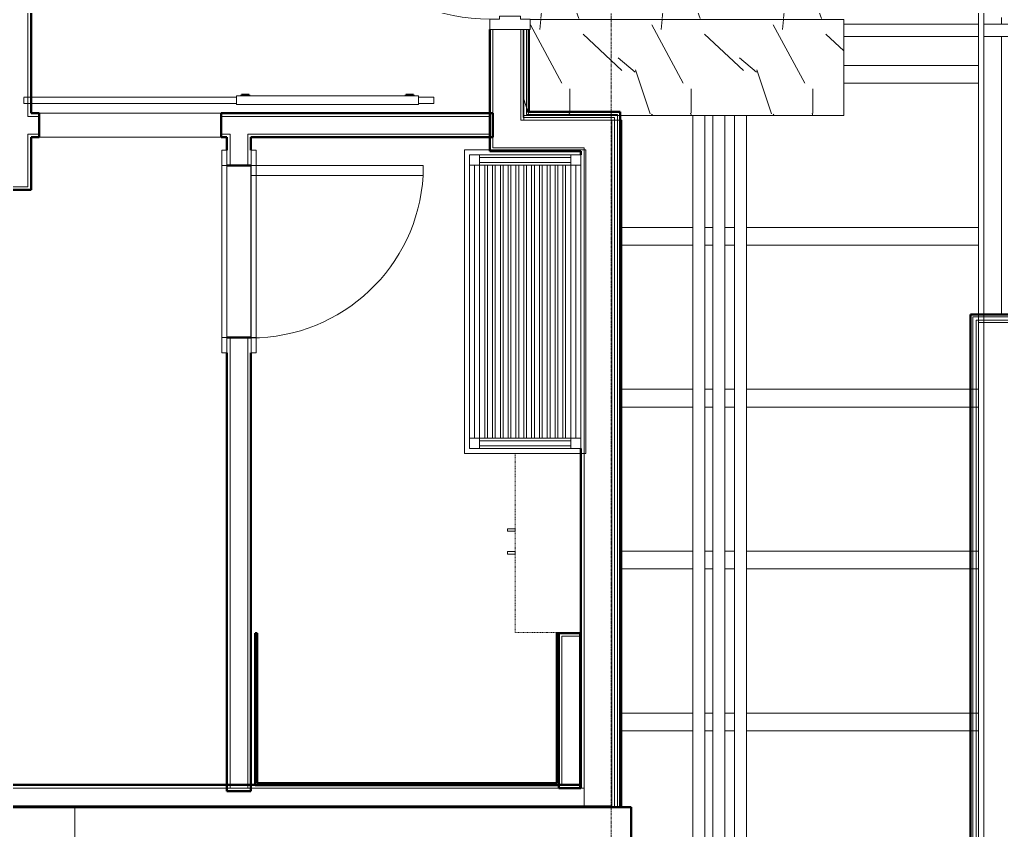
# Model space of a CAD drawing. Header units: inches. Extents: x -4218 to -1830, y 9767 to 12426.
# Drawn here: x -3598.2 to -3404.2, y 11546.4 to 11706.6 of the extents above; entities that cross this region are included whole.
import ezdxf

# ---------------------------------------------------------------- set-up
doc = ezdxf.new("R2010")
doc.units = ezdxf.units.IN
doc.header["$MEASUREMENT"] = 0
doc.linetypes.add('Dash', pattern=[0.25, 0.125, -0.125])
doc.linetypes.add('Grid Line 1_2_', pattern=[0.875, 0.5, -0.125, 0.125, -0.125])
for name, color, linetype, lineweight in [('0-1', 7, 'Continuous', 5), ('0-2', 10, 'Continuous', 9), ('A-CLNG-1', 252, 'Continuous', 9), ('A-CLNG-2', 10, 'Continuous', 9), ('A-CLNG-PATT-1', 9, 'Continuous', 13), ('A-DETL-MBND', 5, 'Continuous', 9), ('A-DOOR-1', 10, 'Continuous', 9), ('A-DOOR-2', 50, 'Continuous', 20), ('A-DOOR-3', 252, 'Continuous', 9), ('A-DOOR-4', 7, 'Continuous', 50), ('A-DOOR-FRAM-1', 10, 'Continuous', 9), ('A-DOOR-FRAM-3', 50, 'Continuous', 20), ('A-ROOF-1', 132, 'Continuous', 9), ('A-WALL-1', 7, 'Continuous', 50), ('A-WALL-2', 250, 'Continuous', 13), ('A-WALL-3', 10, 'Continuous', 9), ('A-WALL-4', 252, 'Continuous', 9), ('A-WALL-5', 253, 'Continuous', 9), ('A-WALL-6', 254, 'Continuous', 9), ('I-WALL-1', 7, 'Continuous', 50), ('I-WALL-3', 252, 'Continuous', 9), ('I-WALL-4', 253, 'Continuous', 9), ('P-PIPE-1', 10, 'Continuous', 9), ('Q-CASE-2', 252, 'Continuous', 9), ('Q-CASE-3', 10, 'Continuous', 9), ('Q-CASE-4', 252, 'Dash', 9), ('Q-CASE-8', 10, 'Dash', 9), ('S-BEAM', 12, 'Continuous', 9), ('S-GRID-1', 1, 'Grid Line 1_2_', 9)]:
    doc.layers.add(name, color=color, linetype=linetype, lineweight=lineweight)

# ---------------------------------------------------------------- blocks, each defined once
blk = doc.blocks.new('SWING - SINGLE - FLUSH - 2-10 x 6-8 - PRIVACY-3199405-BACKGROUND - RCP - 3RD FLOOR')
at = {"layer": 'A-DOOR-1'}
blk.add_arc((17, -2.38), 34.07, 180, 266.6343, dxfattribs=at)
at = {"layer": 'A-DOOR-2'}
for p, q in [((15, -2.38), (15, -36.38)), ((17, -2.38), (15, -2.38)), ((17, -2.38), (17, -36.38)), ((17, -36.38), (15, -36.38))]:
    blk.add_line(p, q, dxfattribs=at)
at = {"layer": 'A-DOOR-FRAM-1'}
for p, q in [((-17, 3.37), (-20, 3.37)), ((-20, 3.37), (-20, 2.37)), ((-20, 2.37), (-17, 2.37)), ((-17, 3.37), (-17, 2.37)), ((17, 3.37), (-17, 3.37)), ((-17, 2.37), (17, 2.37)), ((20, 3.37), (17, 3.37)), ((17, 3.37), (17, 2.37)), ((17, 2.37), (20, 2.37)), ((20, 3.37), (20, 2.37)), ((-17, -2.38), (-20, -2.38)), ((-20, -3.38), (-20, -2.38)), ((-20, -3.38), (-17, -3.38)), ((-17, -3.38), (-17, -2.38)), ((17, -2.38), (-17, -2.38)), ((-17, -3.38), (17, -3.38)), ((20, -2.38), (17, -2.38)), ((17, -3.38), (17, -2.38)), ((17, -3.38), (20, -3.38)), ((20, -3.38), (20, -2.38))]:
    blk.add_line(p, q, dxfattribs=at)
blk = doc.blocks.new('BARN - FLUSH - 3-0 x 7-0 BARN DOOR-2961666-BACKGROUND - RCP - 3RD FLOOR')
at = {"layer": 'A-DOOR-1'}
for p, q in [((-57, -4.32), (-60, -4.32)), ((-60, -4.32), (-60, -4.95)), ((-60, -4.95), (-60, -5.57)), ((-60, -5.57), (-57, -5.57)), ((-57, -5.82), (-57, -4.07)), ((-57, -4.07), (-21, -4.07)), ((-21, -4.07), (-21, -5.82)), ((19.6, -4.32), (-21, -4.32)), ((-21, -5.57), (19.6, -5.57)), ((-21, -5.82), (-57, -5.82))]:
    blk.add_line(p, q, dxfattribs=at)
at = {"layer": 'A-DOOR-3'}
for p, q in [((21, -4.32), (19.6, -4.32)), ((19.6, -5.57), (21, -5.57)), ((21, -4.79), (21, -4.32)), ((21, -4.95), (21, -4.79)), ((21, -5.49), (21, -4.95)), ((21, -5.57), (21, -5.55))]:
    blk.add_line(p, q, dxfattribs=at)
at = {"layer": 'A-DOOR-4'}
for p, q in [((-56, -6), (-56, -5.82)), ((-54.5, -6), (-56, -6)), ((-54.5, -5.82), (-54.5, -6)), ((-23.5, -6), (-23.5, -5.82)), ((-22, -6), (-23.5, -6)), ((-22, -5.82), (-22, -6))]:
    blk.add_line(p, q, dxfattribs=at)
blk = doc.blocks.new('Bath Vanity - Bath Vanity 60_-V53-BACKGROUND - RCP - 3RD FLOOR')
at = {"layer": 'Q-CASE-2'}
for p, q in [((30.74, 19), (30.74, 0)), ((-29.26, 0), (-29.26, 1)), ((30.74, 0), (-29.26, 0))]:
    blk.add_line(p, q, dxfattribs=at)
at = {"layer": 'Q-CASE-3'}
for p, q in [((-29.26, 1), (-29.26, 24)), ((-29.26, 24), (30.74, 24)), ((30.74, 24), (30.74, 19)), ((-28.26, 21), (-28.26, 23)), ((-28.26, 23), (-26.26, 23)), ((-26.26, 23), (27.74, 23)), ((-26.26, 23), (-26.26, 21)), ((-26.26, 22), (27.74, 22)), ((27.74, 21), (27.74, 23)), ((27.74, 23), (29.74, 23)), ((29.74, 23), (29.74, 21)), ((-28.26, 21), (-28.26, 3)), ((-26.26, 21), (-28.26, 21)), ((-27.76, 21), (-27.76, 3)), ((-26.76, 21), (-26.76, 3)), ((27.74, 21), (-26.26, 21)), ((-26.26, 21), (-26.26, 3)), ((-26.26, 20), (27.74, 20)), ((27.74, 19.45), (-26.26, 19.45)), ((27.74, 21), (27.74, 3)), ((29.74, 21), (27.74, 21)), ((28.24, 21), (28.24, 3)), ((29.24, 21), (29.24, 3)), ((29.74, 21), (29.74, 3)), ((-26.26, 18.45), (27.74, 18.45)), ((27.74, 17.91), (-26.26, 17.91)), ((-26.26, 16.91), (27.74, 16.91)), ((27.74, 16.36), (-26.26, 16.36)), ((-26.26, 15.36), (27.74, 15.36)), ((27.74, 14.82), (-26.26, 14.82)), ((-26.26, 13.82), (27.74, 13.82)), ((27.74, 13.27), (-26.26, 13.27)), ((-26.26, 12.27), (27.74, 12.27)), ((27.74, 11.73), (-26.26, 11.73)), ((-26.26, 10.73), (27.74, 10.73)), ((27.74, 10.18), (-26.26, 10.18)), ((-26.26, 9.18), (27.74, 9.18)), ((27.74, 8.64), (-26.26, 8.64)), ((-26.26, 7.64), (27.74, 7.64)), ((27.74, 7.09), (-26.26, 7.09)), ((-26.26, 6.09), (27.74, 6.09)), ((27.74, 5.55), (-26.26, 5.55)), ((-26.26, 4.55), (27.74, 4.55)), ((27.74, 4), (-26.26, 4)), ((-28.26, 1), (-28.26, 3)), ((-28.26, 3), (-26.26, 3)), ((-26.26, 3), (27.74, 3)), ((-26.26, 3), (-26.26, 1)), ((-26.26, 2), (27.74, 2)), ((27.74, 1), (27.74, 3)), ((27.74, 3), (29.74, 3)), ((29.74, 3), (29.74, 1)), ((-26.26, 1), (-28.26, 1)), ((-26.26, 1), (27.74, 1)), ((29.74, 1), (27.74, 1))]:
    blk.add_line(p, q, dxfattribs=at)
blk = doc.blocks.new('300 Series Wall Hung Cabinet_326 - 36_-V55-BACKGROUND - RCP - 3RD FLOOR')
at = {"layer": 'Q-CASE-3'}
for p, q in [((-2.01, 14.69), (-2.5, 14.69)), ((-2.5, 14.69), (-2.5, 13.19)), ((-2.01, 13.19), (-2.01, 14.69)), ((2.49, 14.69), (2, 14.69)), ((2, 14.69), (2, 13.19)), ((2.49, 13.19), (2.49, 14.69)), ((-2.5, 13.19), (-2.01, 13.19)), ((2, 13.19), (2.49, 13.19))]:
    blk.add_line(p, q, dxfattribs=at)
at = {"layer": 'Q-CASE-4'}
blk.add_line((17.37, 0.19), (-18, 0.19), dxfattribs=at)
at = {"layer": 'Q-CASE-8'}
for p, q in [((-18, 0.19), (-18, 13.19)), ((-18, 13.19), (17.37, 13.19))]:
    blk.add_line(p, q, dxfattribs=at)
blk = doc.blocks.new('CTR - 1st Phase - Unit Layouts_rvt-1-BACKGROUND - RCP - 3RD FLOOR')
at = {"layer": 'A-WALL-1'}
for p, q in [((-3595.98, 11708.56), (-3595.98, 11688.11)), ((-3595.98, 11688.11), (-3594.38, 11688.11)), ((-3594.38, 11688.11), (-3594.38, 11683.36)), ((-3558.38, 11688.11), (-3504.68, 11688.11)), ((-3558.38, 11683.36), (-3558.38, 11688.11)), ((-3504.68, 11688.11), (-3504.68, 11687.49)), ((-3504.68, 11687.49), (-3504.68, 11683.99)), ((-3594.38, 11683.36), (-3595.98, 11683.36)), ((-3595.98, 11683.36), (-3595.98, 11677.69)), ((-3557.25, 11683.36), (-3558.38, 11683.36)), ((-3557.25, 11680.78), (-3557.25, 11683.36)), ((-3504.68, 11683.36), (-3552.5, 11683.36)), ((-3552.5, 11683.36), (-3552.5, 11680.78)), ((-3504.68, 11683.99), (-3504.68, 11683.36)), ((-3595.98, 11677.69), (-3595.98, 11673.56)), ((-3552.5, 11677.78), (-3557.25, 11677.78)), ((-3595.98, 11672.94), (-3606.09, 11672.94)), ((-3595.98, 11673.56), (-3595.98, 11672.94)), ((-3557.25, 11643.78), (-3552.5, 11643.78)), ((-3557.25, 11554.11), (-3557.25, 11640.78)), ((-3552.5, 11640.78), (-3552.5, 11554.11)), ((-3551.67, 11555.71), (-3551.67, 11585.33)), ((-3551.67, 11585.33), (-3551.3, 11585.33)), ((-3551.3, 11585.33), (-3551.3, 11555.71)), ((-3492.05, 11555.71), (-3492.05, 11585.33)), ((-3492.05, 11585.33), (-3491.67, 11585.33)), ((-3491.67, 11554.74), (-3491.67, 11585.36)), ((-3491.67, 11585.36), (-3491.05, 11585.36)), ((-3491.67, 11585.33), (-3491.67, 11555.71)), ((-3491.05, 11585.36), (-3487.55, 11585.36)), ((-3487.55, 11585.36), (-3487.3, 11585.36)), ((-3487.3, 11585.36), (-3487.3, 11554.74)), ((-3556.62, 11554.11), (-3557.25, 11554.11)), ((-3553.12, 11554.11), (-3556.62, 11554.11)), ((-3552.5, 11554.11), (-3553.12, 11554.11)), ((-3551.67, 11555.33), (-3551.67, 11555.71)), ((-3491.67, 11555.33), (-3551.67, 11555.33)), ((-3551.3, 11555.71), (-3492.05, 11555.71)), ((-3491.67, 11555.71), (-3491.67, 11555.33)), ((-3491.05, 11554.74), (-3491.67, 11554.74)), ((-3487.55, 11554.74), (-3491.05, 11554.74)), ((-3487.3, 11554.74), (-3487.55, 11554.74))]:
    blk.add_line(p, q, dxfattribs=at)
at = {"layer": 'A-WALL-2'}
for p, q in [((-3596.61, 11687.49), (-3596.61, 11707.94)), ((-3595.98, 11687.49), (-3596.61, 11687.49)), ((-3594.38, 11687.49), (-3595.98, 11687.49)), ((-3505.3, 11687.49), (-3558.38, 11687.49)), ((-3505.3, 11687.49), (-3505.3, 11683.99)), ((-3595.98, 11683.99), (-3596.61, 11683.99)), ((-3596.61, 11677.69), (-3596.61, 11683.99)), ((-3594.38, 11683.99), (-3595.98, 11683.99)), ((-3556.62, 11683.99), (-3558.38, 11683.99)), ((-3556.62, 11683.99), (-3556.62, 11683.36)), ((-3556.62, 11683.36), (-3556.62, 11677.78)), ((-3505.3, 11683.99), (-3553.12, 11683.99)), ((-3553.12, 11683.99), (-3553.12, 11683.36)), ((-3553.12, 11683.36), (-3553.12, 11677.78)), ((-3596.61, 11677.06), (-3596.61, 11677.69)), ((-3596.61, 11673.56), (-3596.61, 11677.06)), ((-3596.61, 11673.56), (-3607.84, 11673.56)), ((-3556.62, 11643.78), (-3556.62, 11554.74)), ((-3553.12, 11643.78), (-3553.12, 11554.74)), ((-3487.55, 11584.74), (-3487.55, 11585.36)), ((-3487.55, 11585.36), (-3487.55, 11584.74)), ((-3491.05, 11584.74), (-3487.55, 11584.74)), ((-3491.05, 11584.74), (-3491.05, 11555.36)), ((-3487.55, 11584.74), (-3487.55, 11555.36)), ((-3553.12, 11554.74), (-3556.62, 11554.74)), ((-3487.55, 11555.36), (-3491.05, 11555.36)), ((-3487.55, 11554.74), (-3487.55, 11555.36)), ((-3487.55, 11555.36), (-3487.55, 11554.74))]:
    blk.add_line(p, q, dxfattribs=at)
at = {"layer": 'A-WALL-3'}
for p, q in [((-3558.38, 11688.11), (-3594.38, 11688.11)), ((-3594.38, 11683.36), (-3558.38, 11683.36)), ((-3557.25, 11677.78), (-3557.25, 11643.78)), ((-3552.5, 11643.78), (-3552.5, 11677.78))]:
    blk.add_line(p, q, dxfattribs=at)
at = {"layer": 'A-WALL-4'}
for p, q in [((-3594.38, 11688.11), (-3594.38, 11683.36)), ((-3558.38, 11688.11), (-3558.38, 11683.36)), ((-3552.5, 11677.78), (-3557.25, 11677.78)), ((-3552.5, 11643.78), (-3557.25, 11643.78))]:
    blk.add_line(p, q, dxfattribs=at)
at = {"layer": '0-2'}
for name, p, rotation in [('BARN - FLUSH - 3-0 x 7-0 BARN DOOR-2961666-BACKGROUND - RCP - 3RD FLOOR', (-3576.38, 11685.74), 180), ('SWING - SINGLE - FLUSH - 2-10 x 6-8 - PRIVACY-3199405-BACKGROUND - RCP - 3RD FLOOR', (-3554.87, 11660.78), 90.00000000001073), ('Bath Vanity - Bath Vanity 60_-V53-BACKGROUND - RCP - 3RD FLOOR', (-3486.3, 11650.13), 90.00000000013627), ('300 Series Wall Hung Cabinet_326 - 36_-V55-BACKGROUND - RCP - 3RD FLOOR', (-3487.11, 11603.49), 89.9999999999606)]:
    blk.add_blockref(name, p, dxfattribs=dict(at, rotation=rotation))
blk = doc.blocks.new('HOLLOW METAL - UNIT DOOR-2191979-BACKGROUND - RCP - 3RD FLOOR')
at = {"layer": 'A-DOOR-1'}
blk.add_arc((18, 4.125), 36, 90, 180, dxfattribs=at)
at = {"layer": 'A-DOOR-2'}
for p, q in [((18, 40.125), (16.25, 40.125)), ((16.25, 40.125), (16.25, 4.125)), ((18, 4.125), (18, 40.125)), ((16.25, 4.125), (18, 4.125))]:
    blk.add_line(p, q, dxfattribs=at)
at = {"layer": 'A-DOOR-FRAM-3'}
for p, q in [((-18, 4.125), (-20, 4.125)), ((-20, 4.125), (-20, -3.875)), ((-18, 2.1875), (-18, 4.125)), ((18, 4.125), (18, 2.1875)), ((20, 4.125), (18, 4.125)), ((20, -3.875), (20, 4.125)), ((-17.375, 2.1875), (-18, 2.1875)), ((-17.375, -1.9375), (-17.375, 2.1875)), ((18, 2.1875), (17.375, 2.1875)), ((17.375, 2.1875), (17.375, -1.9375)), ((-18, -3.875), (-18, -1.9375)), ((-18, -1.9375), (-17.375, -1.9375)), ((17.375, -1.9375), (18, -1.9375)), ((18, -1.9375), (18, -3.875)), ((-20, -3.875), (-18, -3.875)), ((18, -3.875), (20, -3.875))]:
    blk.add_line(p, q, dxfattribs=at)
blk = doc.blocks.new('CTR - 1st Phase - Common Walls_rvt-1-BACKGROUND - RCP - 3RD FLOOR')
at = {"layer": 'A-CLNG-PATT-1'}
h = blk.add_hatch(dxfattribs=at)
h.set_pattern_fill('FP_1', color=256, style=0, pattern_type=2)
h.set_pattern_definition([(108.435, (6.24, 0), (-23.9995167, 47.999875), [9.107, -66.787]), (139.399, (3.36, 8.64), (-144.0005735, 119.9994401), [4.425, -216.844]), (136.848, (24, 11.52), (-360.00235884, 335.99803914), [10.527, -515.834]), (109.983, (16.32, 18.72), (-71.99926767, 192.0004429), [5.618, -275.295]), (90, (14.4, 0), (-24, 24), [4.8, -19.2]), (118.443, (14.4, 4.8), (168.000806133, -311.999948405), [13.101, -641.971]), (84.289, (8.16, 16.32), (-24.00143285, -215.9997167), [4.824, -236.373]), (129.806, (8.64, 21.12), (96.0006462, -119.9991583), [3.749, -183.697])])
h.paths.add_polyline_path([(-3479.71, 11687.66), (-3435.32, 11687.66), (-3435.32, 11706.61), (-3497.3, 11706.61), (-3497.3, 11704.69), (-3498.57, 11704.69), (-3498.57, 11687.66), (-3480.05, 11687.66)], flags=0)
h.paths.add_polyline_path([(-3497.55, 11706.86), (-3435.32, 11706.86), (-3435.32, 11745.01), (-3498.57, 11745.01), (-3498.57, 11744.69), (-3497.3, 11744.69), (-3497.3, 11742.69), (-3498.57, 11742.69), (-3498.57, 11706.86)], flags=0)
h.paths.add_polyline_path([(-3478.3, 11745.26), (-3435.32, 11745.26), (-3435.32, 11747.44), (-3455.52, 11747.44), (-3455.52, 11745.56), (-3457.52, 11745.56), (-3457.52, 11747.44), (-3478.3, 11747.44), (-3478.3, 11745.81)], flags=0)
at = {"layer": 'A-CLNG-1'}
blk.add_line((-3479.55, 11687.66), (-3498.57, 11687.66), dxfattribs=at)
at = {"layer": 'A-CLNG-2'}
for p, q in [((-3497.3, 11706.61), (-3435.32, 11706.61)), ((-3435.32, 11706.61), (-3435.32, 11687.66)), ((-3435.32, 11687.66), (-3479.55, 11687.66))]:
    blk.add_line(p, q, dxfattribs=at)
at = {"layer": 'A-WALL-1'}
for p, q in [((-3827.32, 11555.36), (-3487.3, 11555.36)), ((-3487.3, 11550.99), (-3827.32, 11550.99))]:
    blk.add_line(p, q, dxfattribs=at)
at = {"layer": 'A-WALL-2'}
for p, q in [((-3504.67, 11688.36), (-3504.67, 11704.69)), ((-3499.17, 11688.36), (-3499.17, 11704.69)), ((-3498.67, 11688.36), (-3498.67, 11704.69)), ((-3498.05, 11688.36), (-3498.05, 11704.69)), ((-3504.67, 11688.36), (-3504.67, 11686.74)), ((-3499.17, 11688.36), (-3499.17, 11687.24)), ((-3498.67, 11688.36), (-3498.67, 11687.86)), ((-3497.55, 11688.36), (-3498.05, 11688.36)), ((-3498.05, 11688.36), (-3498.05, 11687.86)), ((-3504.67, 11686.74), (-3504.67, 11681.24)), ((-3499.17, 11687.24), (-3499.17, 11686.74)), ((-3499.17, 11686.74), (-3481.17, 11686.74)), ((-3498.67, 11687.86), (-3498.67, 11687.24)), ((-3498.67, 11687.24), (-3480.67, 11687.24)), ((-3498.05, 11687.86), (-3480.05, 11687.86)), ((-3481.17, 11681.24), (-3481.17, 11686.74)), ((-3480.67, 11686.74), (-3480.67, 11687.24)), ((-3480.67, 11680.61), (-3480.67, 11686.74)), ((-3480.05, 11687.24), (-3480.05, 11687.86)), ((-3480.05, 11680.61), (-3480.05, 11687.24)), ((-3504.67, 11681.24), (-3486.67, 11681.24)), ((-3486.67, 11680.61), (-3486.67, 11681.24)), ((-3486.67, 11680.61), (-3486.67, 11554.74)), ((-3481.17, 11680.61), (-3481.17, 11681.24)), ((-3481.17, 11680.61), (-3481.17, 11551.24)), ((-3480.67, 11680.61), (-3480.67, 11550.99)), ((-3480.05, 11680.61), (-3480.05, 11550.99)), ((-3409.8, 11255.36), (-3409.8, 11647.86)), ((-3409.17, 11647.86), (-3409.8, 11647.86)), ((-3402.55, 11647.86), (-3409.17, 11647.86)), ((-3409.17, 11255.36), (-3409.17, 11647.24)), ((-3408.67, 11647.24), (-3409.17, 11647.24)), ((-3402.55, 11647.24), (-3408.67, 11647.24)), ((-3408.67, 11255.36), (-3408.67, 11646.74)), ((-3403.17, 11646.74), (-3408.67, 11646.74)), ((-3487.3, 11554.74), (-3827.32, 11554.74)), ((-3487.3, 11554.74), (-3486.67, 11554.74)), ((-3486.67, 11554.74), (-3486.67, 11551.24)), ((-3486.67, 11551.24), (-3486.67, 11554.74)), ((-3487.3, 11551.24), (-3827.32, 11551.24)), ((-3487.3, 11551.24), (-3486.67, 11551.24)), ((-3486.67, 11551.24), (-3481.17, 11551.24)), ((-3481.17, 11551.24), (-3481.17, 11550.99)), ((-3481.17, 11550.99), (-3481.17, 11551.24))]:
    blk.add_line(p, q, dxfattribs=at)
at = {"layer": 'I-WALL-1'}
for p, q in [((-3505.3, 11688.36), (-3505.3, 11704.69)), ((-3497.55, 11704.69), (-3497.55, 11688.36)), ((-3505.3, 11681.24), (-3505.3, 11688.36)), ((-3497.55, 11688.36), (-3479.55, 11688.36)), ((-3479.55, 11688.36), (-3479.55, 11687.86)), ((-3479.55, 11687.86), (-3479.55, 11680.61)), ((-3505.3, 11680.61), (-3505.3, 11681.24)), ((-3487.3, 11680.61), (-3505.3, 11680.61)), ((-3487.3, 11679.86), (-3487.3, 11680.61)), ((-3479.55, 11680.61), (-3479.55, 11550.99)), ((-3410.3, 11255.36), (-3410.3, 11648.36)), ((-3410.3, 11648.36), (-3409.8, 11648.36)), ((-3409.8, 11648.36), (-3402.55, 11648.36)), ((-3487.3, 11555.36), (-3487.3, 11621.86)), ((-3481.17, 11550.99), (-3487.3, 11550.99)), ((-3479.55, 11550.99), (-3481.17, 11550.99))]:
    blk.add_line(p, q, dxfattribs=at)
at = {"layer": 'I-WALL-3'}
for p, q in [((-3479.55, 11686.74), (-3479.55, 11687.66)), ((-3408.67, 11648.36), (-3410.3, 11648.36)), ((-3410.3, 11256.26), (-3410.3, 11648.36)), ((-3402.55, 11648.36), (-3407.67, 11648.36))]:
    blk.add_line(p, q, dxfattribs=at)
at = {"layer": 'I-WALL-4'}
blk.add_line((-3497.55, 11704.69), (-3505.3, 11704.69), dxfattribs=at)
at = {"layer": 'P-PIPE-1'}
for p, q in [((-3435.32, 11705.68), (-3408.67, 11705.68)), ((-3407.67, 11705.68), (-2798.23, 11705.68)), ((-3408.67, 11703.3), (-3435.32, 11703.3)), ((-2798.23, 11703.3), (-3407.67, 11703.3)), ((-3465.19, 11026.52), (-3465.19, 11687.66)), ((-3462.81, 11687.66), (-3462.81, 11026.52)), ((-3461.19, 11026.52), (-3461.19, 11687.66)), ((-3458.81, 11687.66), (-3458.81, 11026.52)), ((-3456.94, 11026.52), (-3456.94, 11687.66)), ((-3454.57, 11687.66), (-3454.57, 11026.52))]:
    blk.add_line(p, q, dxfattribs=at)
at = {"layer": '0-2', "rotation": 89.99999999999125}
blk.add_blockref('HOLLOW METAL - UNIT DOOR-2191979-BACKGROUND - RCP - 3RD FLOOR', (-3501.17, 11724.69), dxfattribs=at)
blk = doc.blocks.new('CTR - 1st Phase -Stairs _ Elevators_rvt-1-BACKGROUND - RCP - 3RD FLOOR')
at = {"layer": 'A-WALL-1'}
for p, q in [((-3819.32, 11550.99), (-3587.32, 11550.99)), ((-3587.32, 11550.99), (-3477.32, 11550.99)), ((-3477.32, 11550.99), (-3477.32, 11542.99))]:
    blk.add_line(p, q, dxfattribs=at)
at = {"layer": 'A-WALL-5'}
for p in [(-3819.32, 11550.99), (-3587.32, 11542.99)]:
    blk.add_line(p, (-3587.32, 11550.99), dxfattribs=at)
at = {"layer": 'A-WALL-6'}
blk.add_line((-3479.22, 11550.99), (-3477.32, 11550.99), dxfattribs=at)
blk = doc.blocks.new('Dimension Lumber - LVL - 3_5X5_5-V126-BACKGROUND - RCP - 3RD FLOOR')
at = {"layer": 'A-DETL-MBND'}
for p, q in [((-3408.67, 11697.54), (-3435.32, 11697.54)), ((-3408.67, 11694.04), (-3435.32, 11694.04))]:
    blk.add_line(p, q, dxfattribs=at)
blk = doc.blocks.new('Dimension Lumber - LVL - 3_5X5_5-2690760-BACKGROUND - RCP - 3RD FLOOR')
at = {"layer": 'A-DETL-MBND'}
for p, q in [((-3465.19, 11665.54), (-3479.22, 11665.54)), ((-3461.19, 11665.54), (-3462.81, 11665.54)), ((-3456.94, 11665.54), (-3458.81, 11665.54)), ((-3408.67, 11665.54), (-3454.57, 11665.54)), ((-3465.19, 11662.04), (-3479.22, 11662.04)), ((-3461.19, 11662.04), (-3462.81, 11662.04)), ((-3456.94, 11662.04), (-3458.81, 11662.04)), ((-3408.67, 11662.04), (-3454.57, 11662.04))]:
    blk.add_line(p, q, dxfattribs=at)
blk = doc.blocks.new('Dimension Lumber - LVL - 3_5X5_5-V127-BACKGROUND - RCP - 3RD FLOOR')
at = {"layer": 'A-DETL-MBND'}
for p, q in [((-3465.19, 11633.54), (-3479.22, 11633.54)), ((-3461.19, 11633.54), (-3462.81, 11633.54)), ((-3456.94, 11633.54), (-3458.81, 11633.54)), ((-3410.3, 11633.54), (-3454.57, 11633.54)), ((-3409.82, 11633.54), (-3410.3, 11633.54)), ((-3409.2, 11633.54), (-3409.8, 11633.54)), ((-3408.69, 11633.54), (-3409.17, 11633.54)), ((-3465.19, 11630.04), (-3479.22, 11630.04)), ((-3461.19, 11630.04), (-3462.81, 11630.04)), ((-3456.94, 11630.04), (-3458.81, 11630.04)), ((-3410.3, 11630.04), (-3454.57, 11630.04)), ((-3409.82, 11630.04), (-3410.3, 11630.04)), ((-3409.2, 11630.04), (-3409.8, 11630.04)), ((-3408.7, 11630.04), (-3409.17, 11630.04))]:
    blk.add_line(p, q, dxfattribs=at)
blk = doc.blocks.new('Dimension Lumber - LVL - 3_5X5_5-V128-BACKGROUND - RCP - 3RD FLOOR')
at = {"layer": 'A-DETL-MBND'}
for p, q in [((-3465.18, 11601.54), (-3479.22, 11601.54)), ((-3461.18, 11601.54), (-3462.81, 11601.54)), ((-3456.94, 11601.54), (-3458.81, 11601.54)), ((-3410.3, 11601.54), (-3454.57, 11601.54)), ((-3408.67, 11601.54), (-3410.3, 11601.54)), ((-3465.18, 11598.04), (-3479.22, 11598.04)), ((-3461.18, 11598.04), (-3462.81, 11598.04)), ((-3456.94, 11598.04), (-3458.81, 11598.04)), ((-3410.3, 11598.04), (-3454.57, 11598.04)), ((-3408.67, 11598.04), (-3410.3, 11598.04))]:
    blk.add_line(p, q, dxfattribs=at)
blk = doc.blocks.new('Dimension Lumber - LVL - 3_5X5_5-V129-BACKGROUND - RCP - 3RD FLOOR')
at = {"layer": 'A-DETL-MBND'}
for p, q in [((-3465.18, 11569.54), (-3479.22, 11569.54)), ((-3461.18, 11569.54), (-3462.81, 11569.54)), ((-3456.94, 11569.54), (-3458.81, 11569.54)), ((-3410.3, 11569.54), (-3454.57, 11569.54)), ((-3408.67, 11569.54), (-3410.3, 11569.54)), ((-3465.18, 11566.04), (-3479.22, 11566.04)), ((-3461.18, 11566.04), (-3462.81, 11566.04)), ((-3456.94, 11566.04), (-3458.81, 11566.04)), ((-3410.3, 11566.04), (-3454.57, 11566.04)), ((-3408.67, 11566.04), (-3410.3, 11566.04))]:
    blk.add_line(p, q, dxfattribs=at)
blk = doc.blocks.new('Dimension Lumber - LVL - 3_5X5_5-V175-BACKGROUND - RCP - 3RD FLOOR')
at = {"layer": 'A-DETL-MBND'}
for p, q in [((-3407.67, 11717.87), (-3404.17, 11717.87)), ((-3404.17, 11717.75), (-3407.67, 11717.75)), ((-3404.17, 11717.87), (-3404.17, 11717.75)), ((-3404.17, 11717.75), (-3404.17, 11717.61)), ((-3404.17, 11717.61), (-3404.17, 11714.31)), ((-3404.17, 11711.93), (-3404.17, 11709.44)), ((-3404.17, 11707.06), (-3404.17, 11705.68)), ((-3404.17, 11703.3), (-3404.17, 11648.36)), ((-3407.67, 11648.24), (-3404.17, 11648.24)), ((-3404.17, 11648.36), (-3404.17, 11648.24))]:
    blk.add_line(p, q, dxfattribs=at)

msp = doc.modelspace()

# ---------------------------------------------------------------- linework, layer by layer
at = {"layer": 'A-DETL-MBND'}
for p, q in [((-3477.32, 11550.99), (-3479.22, 11550.99)), ((-3477.32, 11537.54), (-3477.32, 11550.99))]:
    msp.add_line(p, q, dxfattribs=at)
at = {"layer": 'A-ROOF-1'}
for p, q in [((-3408.67, 11647.9), (-3408.67, 11725.35)), ((-3407.67, 11725.34), (-3407.67, 11256.26)), ((-3498.57, 11704.69), (-3498.57, 11687.24)), ((-3498.57, 11687.24), (-3498.57, 11686.74)), ((-3498.57, 11686.74), (-3480.05, 11686.74)), ((-3480.01, 11686.74), (-3479.22, 11686.74)), ((-3479.22, 11686.74), (-3479.22, 11550.99)), ((-3408.67, 11256.26), (-3408.67, 11647.86)), ((-3407.67, 11646.74), (-3268.55, 11646.74)), ((-3479.22, 11550.99), (-3587.32, 11550.99)), ((-3587.32, 11550.99), (-3587.32, 11434.99))]:
    msp.add_line(p, q, dxfattribs=at)
at = {"layer": 'S-GRID-1'}
msp.add_line((-3481.32, 9836.18), (-3481.32, 12376.81), dxfattribs=at)

# ---------------------------------------------------------------- block references
at = {"layer": '0-1'}
for name in ['CTR - 1st Phase - Unit Layouts_rvt-1-BACKGROUND - RCP - 3RD FLOOR', 'CTR - 1st Phase - Common Walls_rvt-1-BACKGROUND - RCP - 3RD FLOOR', 'CTR - 1st Phase -Stairs _ Elevators_rvt-1-BACKGROUND - RCP - 3RD FLOOR']:
    msp.add_blockref(name, (0, 0), dxfattribs=at)
at = {"layer": 'S-BEAM'}
for name in ['Dimension Lumber - LVL - 3_5X5_5-V175-BACKGROUND - RCP - 3RD FLOOR', 'Dimension Lumber - LVL - 3_5X5_5-V126-BACKGROUND - RCP - 3RD FLOOR', 'Dimension Lumber - LVL - 3_5X5_5-2690760-BACKGROUND - RCP - 3RD FLOOR', 'Dimension Lumber - LVL - 3_5X5_5-V127-BACKGROUND - RCP - 3RD FLOOR', 'Dimension Lumber - LVL - 3_5X5_5-V128-BACKGROUND - RCP - 3RD FLOOR', 'Dimension Lumber - LVL - 3_5X5_5-V129-BACKGROUND - RCP - 3RD FLOOR']:
    msp.add_blockref(name, (0, 0), dxfattribs=at)

doc.saveas('drawing.dxf')
